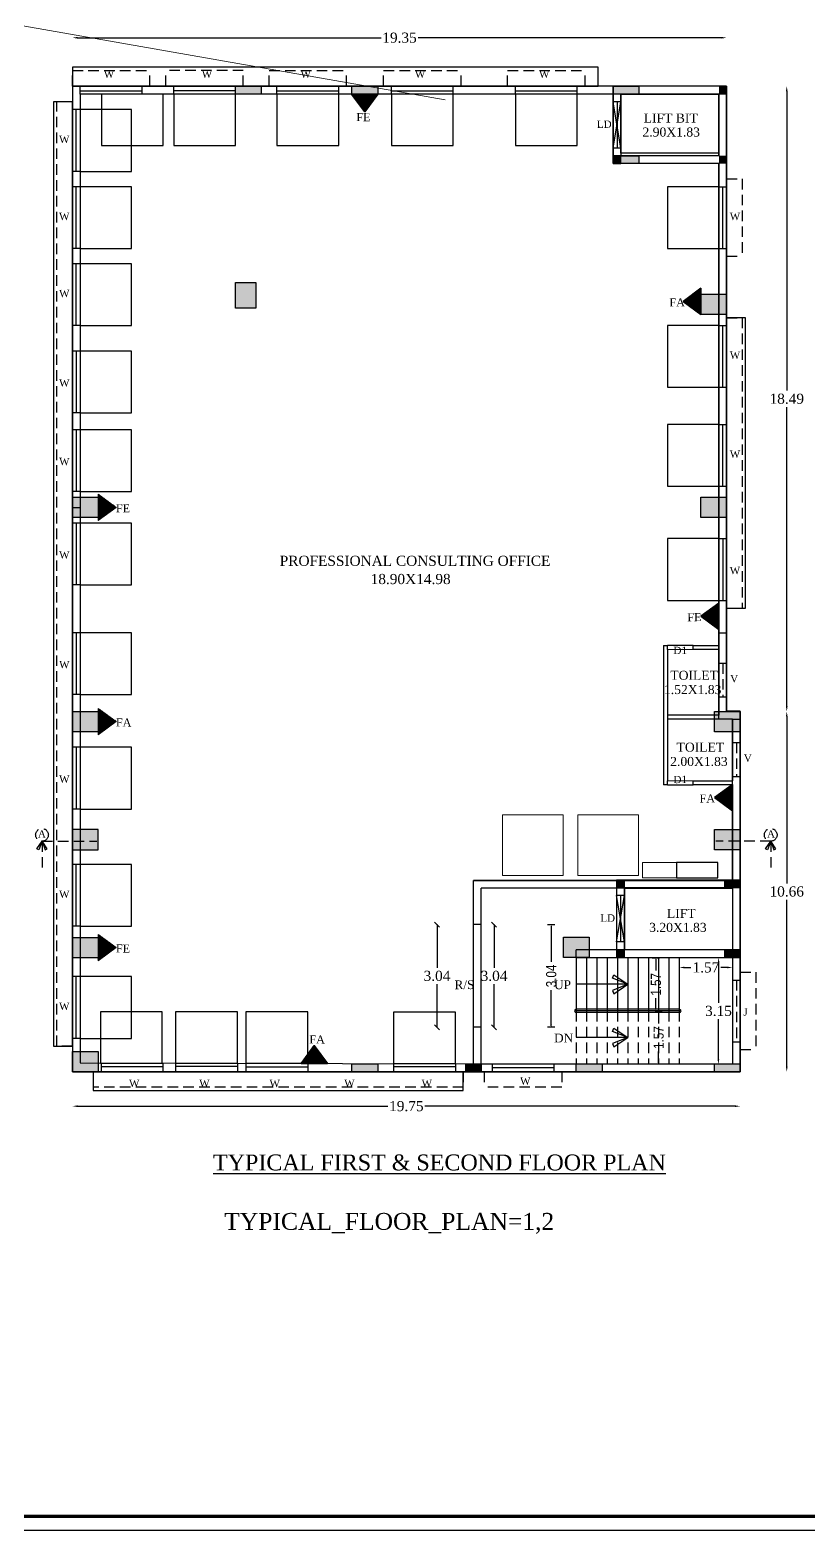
# Model space of a CAD drawing. Header units: metres. Extents: x 395 to 664, y 68 to 153.
# Drawn here: x 496.61 to 519.65, y 77.25 to 121.63 of the extents above; entities that cross this region are included whole.
import ezdxf

# ---------------------------------------------------------------- set-up
doc = ezdxf.new("R2010")
doc.units = ezdxf.units.M
doc.header["$LTSCALE"] = 25
doc.header["$MEASUREMENT"] = 0
doc.header["$PDMODE"] = 34
doc.linetypes.add('HIDDEN', pattern=[0.375, 0.25, -0.125])
doc.layers.get('Defpoints').update_dxf_attribs({"color": 222})
for name, color, linetype in [('BLK_1_BLDG_FOOT_PRINT 1', 1, 'Continuous'), ('BLK_1_COVERED_AREA', 140, 'Continuous'), ('BLK_1_FLR_1_ EXIT_WIDTH_ DOOR', 7, 'Continuous'), ('BLK_1_FLR_1_ EXIT_WIDTH_ STAIR', 173, 'Continuous'), ('BLK_1_FLR_1_BLT_UP_AREA', 1, 'Continuous'), ('BLK_1_FLR_1_CARPET_AREA', 10, 'Continuous'), ('BLK_1_FLR_1_CHAJJA', 6, 'Continuous'), ('BLK_1_FLR_1_EXIT_WIDTH_DOOR', 2, 'Continuous'), ('BLK_1_FLR_1_EXIT_WIDTH_STAIR', 1, 'Continuous'), ('BLK_1_FLR_1_LIFT_1', 30, 'Continuous'), ('BLK_1_FLR_1_LIFT_2', 30, 'Continuous'), ('BLK_1_FLR_1_REGULAR_ROOM_1', 2, 'Continuous'), ('BLK_1_FLR_1_URINAL', 235, 'Continuous')]:
    doc.layers.add(name, color=color, linetype=linetype)
for name, color, linetype, lineweight in [('BLK_1_FLR_1_ROOM_1_LIGHT_VENTILATION_3', 232, 'Continuous', 0), ('BLK_1_FLR_1_SP_WC', 233, 'Continuous', 5), ('BLK_1_FLR_1_WASH', 56, 'Continuous', 5), ('BLK_1_FLR_1_WATER_CLOSET', 213, 'Continuous', 5), ('NOTIFIED_ROAD', 183, 'Continuous', 13)]:
    doc.layers.add(name, color=color, linetype=linetype, lineweight=lineweight)
doc.styles.add('ROOM TEXT 10.5', font='swissc.ttf')
doc.styles.get("Standard").update_dxf_attribs({"font": 'times.ttf'})
doc.dimstyles.new('BUILDING OUTER', dxfattribs={"dimtxt": 0.3, "dimasz": 0.1, "dimexe": 0.18, "dimexo": 0.0625, "dimgap": 0.09, "dimtad": 0, "dimzin": 0, "dimdsep": 46, "dimtxsty": 'ROOM TEXT 10.5', "dimblk": 'A1', "dimcen": 0.09, "dimse1": 1, "dimse2": 1, "dimazin": 0, "dimtfac": 1, "dimtofl": 0, "dimtmove": 0, "dimatfit": 3, "dimfxl": 0, "dimtolj": 1, "dimtzin": 0, "dimarcsym": 0})
doc.dimstyles.get("Standard").update_dxf_attribs({"dimtxt": 0.3, "dimasz": 0.15, "dimexe": 0.18, "dimexo": 0.0625, "dimgap": 0.09, "dimtad": 0, "dimtih": 1, "dimtoh": 1, "dimzin": 0, "dimdsep": 46, "dimtxsty": 'Standard', "dimcen": 0.09, "dimse1": 1, "dimse2": 1, "dimadec": 0, "dimazin": 0, "dimtfac": 1, "dimtofl": 0, "dimtmove": 0, "dimatfit": 3, "dimfxl": 0, "dimtolj": 1, "dimtzin": 0, "dimarcsym": 0})

# ---------------------------------------------------------------- blocks, each defined once
blk = doc.blocks.new('A1')
at = {"color": 8, "lineweight": -2}
blk.add_line((0, 2.5), (0, -2.5), dxfattribs=at)
blk.add_solid([(-2.3, 0.4), (-2.3, -0.4), (0, 0)], dxfattribs=at)
blk = doc.blocks.new('*D17')
at = {"layer": 'BLK_1_FLR_1_ EXIT_WIDTH_ DOOR', "color": 0, "lineweight": -2, "ltscale": 25}
for p, q in [((515.122, 94.136), (515.122, 93.805)), ((515.122, 92.647), (515.122, 92.977))]:
    blk.add_line(p, q, dxfattribs=at)
at = {"layer": 'Defpoints', "color": 0, "linetype": 'ByBlock', "lineweight": -2, "ltscale": 25}
for p in [(515.122, 94.179), (515.202, 94.179), (515.202, 92.604)]:
    blk.add_point(p, dxfattribs=at)
at = {"layer": 'BLK_1_FLR_1_ EXIT_WIDTH_ DOOR', "color": 0, "linetype": 'ByBlock', "lineweight": -2, "ltscale": 25, "xscale": 0.043, "yscale": 0.043, "zscale": 0.043}
for p, rotation in [((515.122, 94.179), 90), ((515.122, 92.604), 270)]:
    blk.add_blockref('A1', p, dxfattribs=dict(at, rotation=rotation))
at = {"layer": 'BLK_1_FLR_1_ EXIT_WIDTH_ DOOR', "color": 0, "linetype": 'ByBlock', "lineweight": -2, "ltscale": 25, "insert": (515.122, 93.391), "char_height": 0.3, "attachment_point": 5, "rotation": 90, "style": 'ROOM TEXT 10.5'}
blk.add_mtext('\\A1;1.57', dxfattribs=at)
blk = doc.blocks.new('*D18')
at = {"layer": 'BLK_1_FLR_1_ EXIT_WIDTH_ STAIR', "color": 0, "lineweight": -2, "ltscale": 25}
for p, q in [((515.202, 92.561), (515.202, 92.231)), ((515.202, 91.072), (515.202, 91.403))]:
    blk.add_line(p, q, dxfattribs=at)
at = {"layer": 'Defpoints', "color": 0, "linetype": 'ByBlock', "lineweight": -2, "ltscale": 25}
for p in [(515.507, 92.604), (515.202, 91.029), (515.507, 91.029)]:
    blk.add_point(p, dxfattribs=at)
at = {"layer": 'BLK_1_FLR_1_ EXIT_WIDTH_ STAIR', "color": 0, "linetype": 'ByBlock', "lineweight": -2, "ltscale": 25, "xscale": 0.043, "yscale": 0.043, "zscale": 0.043}
for p, rotation in [((515.202, 92.604), 90), ((515.202, 91.029), 270)]:
    blk.add_blockref('A1', p, dxfattribs=dict(at, rotation=rotation))
at = {"layer": 'BLK_1_FLR_1_ EXIT_WIDTH_ STAIR', "color": 0, "linetype": 'ByBlock', "lineweight": -2, "ltscale": 25, "insert": (515.202, 91.817), "char_height": 0.3, "attachment_point": 5, "rotation": 90, "style": 'ROOM TEXT 10.5'}
blk.add_mtext('\\A1;1.57', dxfattribs=at)
blk = doc.blocks.new('*D19')
at = {"color": 0, "lineweight": -2, "ltscale": 0.5}
for p, q in [((515.962, 93.889), (516.157, 93.889)), ((517.237, 93.889), (517.041, 93.889))]:
    blk.add_line(p, q, dxfattribs=at)
at = {"color": 0, "ltscale": 0.5}
for points in [[(515.962, 93.914), (515.962, 93.864), (515.812, 93.889)], [(517.237, 93.914), (517.237, 93.864), (517.387, 93.889)]]:
    blk.add_solid(points, dxfattribs=at)
at = {"layer": 'Defpoints', "color": 0, "ltscale": 0.5}
for p in [(517.387, 93.889), (515.812, 93.391), (517.387, 93.391)]:
    blk.add_point(p, dxfattribs=at)
at = {"color": 0, "ltscale": 0.5, "insert": (516.599, 93.889), "char_height": 0.3, "attachment_point": 5}
blk.add_mtext('\\A1;1.57', dxfattribs=at)
blk = doc.blocks.new('*D20')
at = {"color": 0, "lineweight": -2, "ltscale": 0.5}
for p, q in [((516.975, 94.028), (516.973, 92.845)), ((516.969, 91.177), (516.972, 92.359))]:
    blk.add_line(p, q, dxfattribs=at)
at = {"color": 0, "ltscale": 0.5}
for points in [[(516.95, 94.028), (517, 94.028), (516.975, 94.178)], [(516.944, 91.177), (516.994, 91.177), (516.969, 91.027)]]:
    blk.add_solid(points, dxfattribs=at)
at = {"layer": 'Defpoints', "color": 0, "ltscale": 0.5}
for p in [(516.51, 94.179), (516.503, 91.028), (516.969, 91.027)]:
    blk.add_point(p, dxfattribs=at)
at = {"color": 0, "ltscale": 0.5, "insert": (516.972, 92.602), "char_height": 0.3, "attachment_point": 5}
blk.add_mtext('\\A1;3.15', dxfattribs=at)
blk = doc.blocks.new('*D21')
at = {"color": 0, "lineweight": -2, "ltscale": 0.5}
for p, q in [((498.011, 121.397), (506.989, 121.397)), ((517.062, 121.397), (508.084, 121.397))]:
    blk.add_line(p, q, dxfattribs=at)
at = {"color": 0, "ltscale": 0.5}
for points in [[(498.011, 121.422), (498.011, 121.372), (497.861, 121.397)], [(517.062, 121.422), (517.062, 121.372), (517.212, 121.397)]]:
    blk.add_solid(points, dxfattribs=at)
at = {"layer": 'Defpoints', "color": 0, "ltscale": 0.5}
for p in [(517.212, 121.397), (497.861, 120.501), (517.212, 120.501)]:
    blk.add_point(p, dxfattribs=at)
at = {"color": 0, "ltscale": 0.5, "insert": (507.536, 121.397), "char_height": 0.3, "attachment_point": 5}
blk.add_mtext('\\A1;19.35', dxfattribs=at)
blk = doc.blocks.new('*D22')
at = {"color": 0, "lineweight": -2, "ltscale": 0.5}
for p, q in [((518.991, 119.811), (518.991, 110.957)), ((518.991, 101.616), (518.991, 110.471))]:
    blk.add_line(p, q, dxfattribs=at)
at = {"color": 0, "ltscale": 0.5}
for points in [[(518.966, 119.811), (519.016, 119.811), (518.991, 119.961)], [(518.966, 101.616), (519.016, 101.616), (518.991, 101.466)]]:
    blk.add_solid(points, dxfattribs=at)
at = {"layer": 'Defpoints', "color": 0, "ltscale": 0.5}
for p in [(516.716, 119.961), (516.716, 101.466), (518.991, 101.466)]:
    blk.add_point(p, dxfattribs=at)
at = {"color": 0, "ltscale": 0.5, "insert": (518.991, 110.714), "char_height": 0.3, "attachment_point": 5}
blk.add_mtext('\\A1;18.49', dxfattribs=at)
blk = doc.blocks.new('*D23')
at = {"color": 0, "lineweight": -2, "ltscale": 0.5}
for p, q in [((518.991, 101.316), (518.991, 96.379)), ((518.991, 90.956), (518.991, 95.893))]:
    blk.add_line(p, q, dxfattribs=at)
at = {"color": 0, "ltscale": 0.5}
for points in [[(518.966, 101.316), (519.016, 101.316), (518.991, 101.466)], [(518.966, 90.956), (519.016, 90.956), (518.991, 90.806)]]:
    blk.add_solid(points, dxfattribs=at)
at = {"layer": 'Defpoints', "color": 0, "ltscale": 0.5}
for p in [(516.716, 101.466), (517.12, 90.806), (518.991, 90.806)]:
    blk.add_point(p, dxfattribs=at)
at = {"color": 0, "ltscale": 0.5, "insert": (518.991, 96.136), "char_height": 0.3, "attachment_point": 5}
blk.add_mtext('\\A1;10.66', dxfattribs=at)
blk = doc.blocks.new('*D24')
at = {"color": 0, "lineweight": -2, "ltscale": 0.5}
for p, q in [((498.011, 89.785), (507.19, 89.785)), ((517.465, 89.785), (508.286, 89.785))]:
    blk.add_line(p, q, dxfattribs=at)
at = {"color": 0, "ltscale": 0.5}
for points in [[(498.011, 89.81), (498.011, 89.76), (497.861, 89.785)], [(517.465, 89.81), (517.465, 89.76), (517.615, 89.785)]]:
    blk.add_solid(points, dxfattribs=at)
at = {"layer": 'Defpoints', "color": 0, "ltscale": 0.5}
for p in [(497.861, 90.806), (517.615, 90.806), (497.861, 89.785)]:
    blk.add_point(p, dxfattribs=at)
at = {"color": 0, "ltscale": 0.5, "insert": (507.738, 89.785), "char_height": 0.3, "attachment_point": 5}
blk.add_mtext('\\A1;19.75', dxfattribs=at)
blk = doc.blocks.new('A$C7B1C1511')
at = {"ltscale": 0.5}
h = blk.add_hatch(dxfattribs=at)
h.set_pattern_fill('ANSI31', color=8, scale=0.025)
h.set_pattern_definition([(45, (-470.282935, -102.674974), (-0.002209708691, 0.002209708691), [])])
h.paths.add_polyline_path([(0.778, 0), (0.389, 0.53), (0, 0)])
at = {"color": 0, "ltscale": 0.5}
for p, q in [((0, 0), (0.389, 0.53)), ((0.389, 0.53), (0.778, 0)), ((0, 0), (0.778, 0))]:
    blk.add_line(p, q, dxfattribs=at)
blk = doc.blocks.new('*D153')
at = {"layer": 'BLK_1_FLR_1_ EXIT_WIDTH_ STAIR', "color": 0, "lineweight": -2, "ltscale": 25}
for p, q in [((512.026, 95.116), (512.026, 94.06)), ((512.026, 92.162), (512.026, 93.218))]:
    blk.add_line(p, q, dxfattribs=at)
at = {"layer": 'Defpoints', "color": 0, "linetype": 'ByBlock', "lineweight": -2, "ltscale": 25}
for p in [(512.026, 95.159), (513.087, 95.159), (513.087, 92.119)]:
    blk.add_point(p, dxfattribs=at)
at = {"layer": 'BLK_1_FLR_1_ EXIT_WIDTH_ STAIR', "color": 0, "linetype": 'ByBlock', "lineweight": -2, "ltscale": 25, "xscale": 0.043, "yscale": 0.043, "zscale": 0.043}
for p, rotation in [((512.026, 95.159), 90), ((512.026, 92.119), 270)]:
    blk.add_blockref('A1', p, dxfattribs=dict(at, rotation=rotation))
at = {"layer": 'BLK_1_FLR_1_ EXIT_WIDTH_ STAIR', "color": 0, "linetype": 'ByBlock', "lineweight": -2, "ltscale": 25, "insert": (512.026, 93.639), "char_height": 0.3, "attachment_point": 5, "rotation": 90, "style": 'ROOM TEXT 10.5'}
blk.add_mtext('\\A1;3.04', dxfattribs=at)
blk = doc.blocks.new('_Oblique')
at = {"color": 0, "linetype": 'ByBlock', "lineweight": -2}
blk.add_line((-0.5, -0.5), (0.5, 0.5), dxfattribs=at)
blk = doc.blocks.new('*D159')
at = {"layer": 'BLK_1_FLR_1_EXIT_WIDTH_DOOR', "color": 0, "lineweight": -2}
for p, q in [((508.645, 95.159), (508.645, 93.882)), ((508.645, 92.119), (508.645, 93.396))]:
    blk.add_line(p, q, dxfattribs=at)
at = {"layer": 'Defpoints', "color": 0, "lineweight": -2}
for p in [(508.645, 95.159), (509.723, 95.159), (509.723, 92.119)]:
    blk.add_point(p, dxfattribs=at)
at = {"layer": 'BLK_1_FLR_1_EXIT_WIDTH_DOOR', "color": 0, "lineweight": -2, "xscale": 0.15, "yscale": 0.15, "zscale": 0.15}
for p, rotation in [((508.645, 95.159), 90), ((508.645, 92.119), 270)]:
    blk.add_blockref('_Oblique', p, dxfattribs=dict(at, rotation=rotation))
at = {"layer": 'BLK_1_FLR_1_EXIT_WIDTH_DOOR', "color": 0, "insert": (508.645, 93.639), "char_height": 0.3, "attachment_point": 5}
blk.add_mtext('\\A1;3.04', dxfattribs=at)
blk = doc.blocks.new('*D160')
at = {"layer": 'BLK_1_FLR_1_EXIT_WIDTH_STAIR', "color": 0, "lineweight": -2}
for p, q in [((510.333, 95.159), (510.333, 93.882)), ((510.333, 92.119), (510.333, 93.396))]:
    blk.add_line(p, q, dxfattribs=at)
at = {"layer": 'Defpoints', "color": 0, "lineweight": -2}
for p in [(509.723, 95.159), (510.333, 95.159), (509.723, 92.119)]:
    blk.add_point(p, dxfattribs=at)
at = {"layer": 'BLK_1_FLR_1_EXIT_WIDTH_STAIR', "color": 0, "lineweight": -2, "xscale": 0.15, "yscale": 0.15, "zscale": 0.15}
for p, rotation in [((510.333, 95.159), 90), ((510.333, 92.119), 270)]:
    blk.add_blockref('_Oblique', p, dxfattribs=dict(at, rotation=rotation))
at = {"layer": 'BLK_1_FLR_1_EXIT_WIDTH_STAIR', "color": 0, "insert": (510.333, 93.639), "char_height": 0.3, "attachment_point": 5}
blk.add_mtext('\\A1;3.04', dxfattribs=at)

msp = doc.modelspace()

# ---------------------------------------------------------------- hatches: boundary and pattern name
at = {"ltscale": 4}
h = msp.add_hatch(color=0, dxfattribs=at)
h.dxf.hatch_style = 1
h.paths.add_polyline_path([(502.685, 119.732), (503.447, 119.732), (503.447, 119.961), (502.685, 119.961)])
h = msp.add_hatch(color=0, dxfattribs=at)
h.dxf.hatch_style = 1
h.paths.add_polyline_path([(506.128, 119.732), (506.89, 119.732), (506.89, 119.961), (506.128, 119.961)])
h = msp.add_hatch(color=0, dxfattribs=at)
h.dxf.hatch_style = 1
h.paths.add_polyline_path([(513.855, 119.732), (514.617, 119.732), (514.617, 119.961), (513.855, 119.961)])
h = msp.add_hatch(color=0, dxfattribs=at)
h.dxf.hatch_style = 1
h.paths.add_polyline_path([(513.855, 117.675), (514.617, 117.675), (514.617, 117.904), (513.855, 117.904)])
at = {"ltscale": 0.5}
h = msp.add_hatch(color=0, dxfattribs=at)
h.dxf.hatch_style = 1
h.paths.add_polyline_path([(502.685, 114.154), (502.685, 113.394), (503.285, 113.394), (503.285, 114.154)])
h = msp.add_hatch(color=0, dxfattribs=at)
h.dxf.hatch_style = 1
h.paths.add_polyline_path([(517.212, 113.807), (516.452, 113.807), (516.452, 113.207), (517.212, 113.207)])
h = msp.add_hatch(color=0, dxfattribs=at)
h.dxf.hatch_style = 1
h.paths.add_polyline_path([(497.861, 107.203), (498.621, 107.203), (498.621, 107.803), (497.861, 107.803)])
h = msp.add_hatch(color=0, dxfattribs=at)
h.dxf.hatch_style = 1
h.paths.add_polyline_path([(516.452, 107.203), (517.212, 107.203), (517.212, 107.803), (516.452, 107.803)])
h = msp.add_hatch(color=0, dxfattribs=at)
h.dxf.hatch_style = 1
h.paths.add_polyline_path([(497.861, 100.866), (498.621, 100.866), (498.621, 101.466), (497.861, 101.466)])
h = msp.add_hatch(color=0, dxfattribs=at)
h.dxf.hatch_style = 1
h.paths.add_polyline_path([(516.855, 100.866), (517.615, 100.866), (517.615, 101.466), (516.855, 101.466)])
h = msp.add_hatch(color=0, dxfattribs=at)
h.dxf.hatch_style = 1
h.paths.add_polyline_path([(498.621, 97.975), (497.861, 97.975), (497.861, 97.375), (498.621, 97.375)])
h = msp.add_hatch(color=0, dxfattribs=at)
h.dxf.hatch_style = 1
h.paths.add_polyline_path([(516.855, 97.375), (517.615, 97.375), (517.615, 97.975), (516.855, 97.975)])
h = msp.add_hatch(color=0, dxfattribs=at)
h.dxf.hatch_style = 1
h.paths.add_polyline_path([(497.861, 94.179), (498.621, 94.179), (498.621, 94.779), (497.861, 94.779)])
h = msp.add_hatch(color=0, dxfattribs=at)
h.dxf.hatch_style = 1
h.paths.add_polyline_path([(512.384, 94.188), (513.144, 94.188), (513.144, 94.788), (512.384, 94.788)])
h = msp.add_hatch(color=0, dxfattribs=at)
h.dxf.hatch_style = 1
h.paths.add_polyline_path([(497.861, 90.806), (498.621, 90.806), (498.621, 91.406), (497.861, 91.406)])
at = {"ltscale": 4}
h = msp.add_hatch(color=0, dxfattribs=at)
h.dxf.hatch_style = 1
h.paths.add_polyline_path([(506.128, 90.806), (506.89, 90.806), (506.89, 91.035), (506.128, 91.035)])
h = msp.add_hatch(color=0, dxfattribs=at)
h.dxf.hatch_style = 1
h.paths.add_polyline_path([(512.764, 90.806), (513.526, 90.806), (513.526, 91.035), (512.764, 91.035)])
h = msp.add_hatch(color=0, dxfattribs=at)
h.dxf.hatch_style = 1
h.paths.add_polyline_path([(516.853, 90.806), (517.615, 90.806), (517.615, 91.035), (516.853, 91.035)])

# ---------------------------------------------------------------- linework, layer by layer
at = {"color": 0, "linetype": 'HIDDEN', "ltscale": 0.05}
for p, q in [((497.861, 119.969), (497.861, 120.429)), ((497.861, 120.429), (500.151, 120.429)), ((500.151, 119.969), (500.151, 120.429)), ((502.915, 120.429), (500.625, 120.429)), ((500.625, 119.969), (500.625, 120.429)), ((502.915, 119.969), (502.915, 120.429)), ((503.681, 119.969), (503.681, 120.429)), ((503.681, 120.429), (505.971, 120.429)), ((505.971, 119.969), (505.971, 120.429)), ((507.065, 119.969), (507.065, 120.429)), ((507.065, 120.429), (509.355, 120.429)), ((509.355, 119.969), (509.355, 120.429)), ((510.735, 119.969), (510.735, 120.429)), ((510.735, 120.429), (513.025, 120.429)), ((513.025, 119.969), (513.025, 120.429)), ((497.401, 91.56), (497.401, 119.501)), ((497.861, 119.501), (497.401, 119.501)), ((517.212, 117.221), (517.672, 117.221)), ((517.672, 117.221), (517.672, 114.931)), ((517.212, 114.931), (517.672, 114.931)), ((517.212, 113.115), (517.672, 113.115)), ((517.672, 113.115), (517.672, 104.517)), ((517.212, 104.517), (517.672, 104.517)), ((517.098, 102.893), (517.098, 101.893)), ((517.501, 100.544), (517.501, 99.544)), ((496.807, 97.396), (496.96, 97.624)), ((496.865, 97.373), (496.807, 97.396)), ((496.96, 97.624), (496.865, 97.373)), ((496.96, 97.624), (496.96, 96.844)), ((496.96, 97.624), (497.055, 97.373)), ((497.113, 97.396), (496.96, 97.624)), ((496.96, 97.624), (498.583, 97.624)), ((497.055, 97.373), (497.113, 97.396)), ((518.516, 97.624), (516.894, 97.624)), ((518.516, 97.624), (516.894, 97.624)), ((518.363, 97.396), (518.516, 97.624)), ((518.421, 97.373), (518.363, 97.396)), ((518.516, 97.624), (518.421, 97.373)), ((518.516, 97.624), (518.516, 96.844)), ((518.516, 97.624), (518.611, 97.373)), ((518.67, 97.396), (518.516, 97.624)), ((518.611, 97.373), (518.67, 97.396)), ((517.615, 93.748), (518.075, 93.748)), ((518.075, 93.748), (518.075, 91.46)), ((517.501, 93.519), (517.501, 91.689)), ((512.764, 92.604), (512.764, 91.035)), ((513.069, 92.604), (513.069, 91.029)), ((513.373, 92.604), (513.373, 91.029)), ((513.678, 92.604), (513.678, 91.029)), ((513.983, 92.604), (513.983, 91.029)), ((514.288, 92.604), (514.288, 91.029)), ((514.593, 92.604), (514.593, 91.029)), ((514.897, 92.604), (514.897, 91.029)), ((515.202, 92.604), (515.202, 91.029)), ((515.507, 92.604), (515.507, 91.029)), ((515.812, 92.604), (515.812, 91.029)), ((497.861, 91.56), (497.401, 91.56)), ((517.615, 91.46), (518.075, 91.46)), ((498.477, 90.806), (498.477, 90.346)), ((509.421, 90.806), (509.421, 90.346)), ((510.043, 90.806), (510.043, 90.346)), ((512.333, 90.806), (512.333, 90.346)), ((509.421, 90.346), (498.477, 90.346)), ((512.333, 90.346), (510.043, 90.346))]:
    msp.add_line(p, q, dxfattribs=at)
at = {"color": 0, "ltscale": 0.5}
for p, q in [((498.091, 119.732), (498.091, 119.961)), ((499.921, 119.729), (499.921, 119.961)), ((500.855, 119.729), (500.855, 119.961)), ((502.685, 119.732), (502.685, 119.961)), ((503.911, 119.732), (503.911, 119.961)), ((505.741, 119.729), (505.741, 119.961)), ((507.295, 119.732), (507.295, 119.961)), ((509.125, 119.729), (509.125, 119.961)), ((510.965, 119.732), (510.965, 119.961)), ((512.795, 119.729), (512.795, 119.961)), ((498.091, 119.824), (499.921, 119.824)), ((502.685, 119.824), (500.855, 119.824)), ((503.911, 119.824), (505.741, 119.824)), ((507.295, 119.824), (509.125, 119.824)), ((510.965, 119.824), (512.795, 119.824)), ((514.083, 119.504), (513.855, 119.504)), ((498.09, 119.271), (497.861, 119.271)), ((497.975, 117.441), (497.975, 119.271)), ((514.083, 118.132), (513.855, 118.132)), ((498.09, 117.441), (497.861, 117.441)), ((498.09, 116.991), (497.861, 116.991)), ((497.975, 115.161), (497.975, 116.991)), ((516.983, 116.991), (517.212, 116.991)), ((517.098, 115.161), (517.098, 116.991)), ((498.09, 115.161), (497.861, 115.161)), ((516.983, 115.161), (517.212, 115.161)), ((498.09, 114.711), (497.861, 114.711)), ((497.975, 112.881), (497.975, 114.711)), ((498.09, 112.881), (497.861, 112.881)), ((516.983, 112.885), (517.212, 112.885)), ((517.098, 111.055), (517.098, 112.885)), ((498.09, 112.126), (497.861, 112.126)), ((497.975, 112.126), (497.975, 110.296)), ((516.983, 111.055), (517.212, 111.055)), ((498.09, 110.296), (497.861, 110.296)), ((498.09, 109.801), (497.861, 109.801)), ((497.975, 109.801), (497.975, 107.971)), ((516.983, 109.958), (517.212, 109.958)), ((517.098, 108.128), (517.098, 109.958)), ((498.09, 107.971), (497.861, 107.971)), ((516.983, 108.128), (517.212, 108.128)), ((498.09, 107.489), (497.861, 107.489)), ((498.09, 107.039), (497.861, 107.039)), ((497.975, 107.039), (497.975, 105.209)), ((516.983, 106.577), (517.212, 106.577)), ((517.098, 106.577), (517.098, 104.747)), ((498.09, 105.209), (497.861, 105.209)), ((516.983, 104.747), (517.212, 104.747)), ((498.09, 103.793), (497.861, 103.793)), ((497.975, 103.793), (497.975, 101.963)), ((515.348, 103.416), (515.348, 99.293)), ((515.348, 103.416), (515.463, 103.416)), ((515.463, 103.301), (515.463, 103.416)), ((516.223, 103.416), (515.463, 103.416)), ((516.223, 103.416), (516.983, 103.416)), ((516.223, 103.301), (516.223, 103.416)), ((516.983, 103.793), (517.212, 103.793)), ((515.463, 103.301), (515.463, 99.408)), ((516.983, 102.893), (517.212, 102.893)), ((498.09, 101.963), (497.861, 101.963)), ((516.983, 101.893), (517.212, 101.893)), ((517.387, 101.238), (517.387, 99.408)), ((517.387, 101.238), (517.615, 101.238)), ((498.09, 100.406), (497.861, 100.406)), ((497.975, 100.406), (497.975, 98.576)), ((517.387, 100.544), (517.615, 100.544)), ((517.387, 99.544), (517.615, 99.544)), ((515.463, 99.293), (515.463, 99.408)), ((515.463, 99.293), (516.223, 99.293)), ((516.223, 99.293), (516.223, 99.408)), ((516.223, 99.408), (517.387, 99.408)), ((517.387, 99.293), (517.387, 96.465)), ((498.09, 98.576), (497.861, 98.576)), ((498.09, 96.937), (497.861, 96.937)), ((497.975, 95.107), (497.975, 96.937)), ((509.723, 95.159), (509.723, 96.465)), ((509.953, 95.159), (509.953, 96.236)), ((498.09, 95.107), (497.861, 95.107)), ((509.953, 95.159), (509.723, 95.159)), ((509.953, 92.119), (509.953, 95.159)), ((512.764, 94.179), (512.764, 94.407)), ((513.836, 93.57), (513.879, 93.67)), ((513.879, 93.67), (514.288, 93.391)), ((498.09, 93.62), (497.861, 93.62)), ((497.975, 91.79), (497.975, 93.62)), ((514.288, 93.391), (512.764, 93.391)), ((514.288, 93.391), (513.836, 93.57)), ((514.288, 93.391), (513.836, 93.213)), ((513.836, 93.213), (513.879, 93.112)), ((513.879, 93.112), (514.288, 93.391)), ((517.387, 93.519), (517.615, 93.519)), ((509.723, 91.042), (509.723, 92.119)), ((509.953, 92.119), (509.723, 92.119)), ((509.953, 91.026), (509.953, 92.119)), ((513.836, 91.995), (513.879, 92.096)), ((514.288, 91.817), (513.836, 91.995)), ((513.879, 92.096), (514.288, 91.817)), ((498.09, 91.79), (497.861, 91.79)), ((514.288, 91.817), (512.764, 91.817)), ((514.288, 91.817), (513.836, 91.638)), ((513.836, 91.638), (513.879, 91.538)), ((513.879, 91.538), (514.288, 91.817)), ((517.387, 91.689), (517.615, 91.689)), ((498.091, 91.065), (509.723, 91.042)), ((498.707, 91.064), (498.707, 90.806)), ((500.537, 91.06), (500.537, 90.806)), ((500.913, 91.06), (500.913, 90.807)), ((502.743, 91.063), (502.743, 90.807)), ((502.992, 91.038), (502.992, 90.802)), ((504.822, 91.042), (504.822, 90.802)), ((507.361, 91.046), (507.361, 90.806)), ((509.191, 91.043), (509.191, 90.806)), ((517.387, 91.026), (509.953, 91.026)), ((510.273, 91.026), (510.273, 90.806)), ((512.103, 91.026), (512.103, 90.806)), ((500.537, 90.951), (498.707, 90.951)), ((500.913, 90.968), (502.743, 90.968)), ((502.992, 90.947), (504.822, 90.947)), ((509.191, 90.951), (507.361, 90.951)), ((512.103, 90.916), (510.273, 90.916))]:
    msp.add_line(p, q, dxfattribs=at)
at = {"color": 0, "ltscale": 4}
for p, q in [((517.212, 119.961), (513.855, 119.961)), ((517.212, 119.961), (513.855, 119.961)), ((513.855, 119.961), (513.855, 118.132)), ((517.212, 119.961), (517.212, 109.08)), ((517.212, 119.732), (517.212, 119.961)), ((515.576, 119.732), (498.091, 119.732)), ((498.091, 119.732), (498.091, 91.065)), ((514.083, 118.132), (513.855, 119.504)), ((513.855, 118.132), (514.083, 119.504)), ((514.083, 119.732), (514.083, 117.904)), ((517.212, 119.732), (514.083, 119.732)), ((516.983, 117.904), (516.983, 119.732)), ((516.983, 119.732), (516.983, 117.904)), ((513.855, 118.132), (513.855, 117.904)), ((516.983, 117.904), (514.083, 117.904)), ((516.983, 117.674), (514.083, 117.674)), ((516.983, 117.674), (516.983, 101.353)), ((517.212, 117.675), (517.212, 117.904)), ((517.212, 117.904), (517.212, 117.675)), ((517.212, 109.08), (517.212, 101.466)), ((516.983, 103.301), (516.223, 103.301)), ((516.983, 101.353), (515.463, 101.353)), ((517.387, 101.238), (515.463, 101.238)), ((517.615, 101.466), (517.212, 101.466)), ((517.615, 101.466), (517.615, 90.806)), ((515.463, 99.293), (515.348, 99.293)), ((517.387, 99.293), (516.223, 99.293)), ((517.387, 96.465), (509.723, 96.465)), ((517.615, 96.474), (513.958, 96.474)), ((513.958, 96.474), (513.958, 94.645)), ((517.615, 96.245), (517.615, 96.474)), ((517.387, 96.236), (509.953, 96.236)), ((514.187, 96.017), (513.958, 96.017)), ((514.187, 94.645), (513.958, 96.017)), ((513.958, 94.645), (514.187, 96.017)), ((517.615, 96.245), (514.187, 96.245)), ((514.187, 96.245), (514.187, 96.017)), ((514.187, 96.017), (514.187, 94.645)), ((517.387, 96.236), (517.387, 91.035)), ((517.387, 96.236), (517.387, 94.407)), ((514.187, 94.645), (513.958, 94.645)), ((513.958, 94.645), (513.958, 94.416)), ((514.187, 94.645), (514.187, 94.416)), ((517.387, 94.407), (512.764, 94.407)), ((517.615, 94.179), (512.764, 94.179)), ((512.764, 94.179), (512.764, 92.61)), ((513.069, 94.179), (513.069, 92.604)), ((513.373, 94.179), (513.373, 92.604)), ((513.678, 94.179), (513.678, 92.604)), ((513.983, 94.179), (513.983, 92.604)), ((517.615, 94.416), (514.187, 94.416)), ((514.288, 94.179), (514.288, 92.604)), ((514.593, 94.179), (514.593, 92.604)), ((514.897, 94.179), (514.897, 92.604)), ((515.202, 94.179), (515.202, 92.604)), ((515.507, 94.179), (515.507, 92.604)), ((515.812, 94.179), (515.812, 92.604)), ((517.615, 94.188), (517.615, 94.416)), ((515.812, 92.655), (512.764, 92.655)), ((515.812, 92.604), (512.764, 92.604)), ((515.812, 92.553), (512.764, 92.553)), ((509.953, 90.806), (509.953, 91.041)), ((517.387, 91.405), (517.387, 91.026)), ((497.861, 90.806), (517.615, 90.806))]:
    msp.add_line(p, q, dxfattribs=at)
at = {"color": 0}
for p, q in [((513.973, 119.504), (513.973, 118.132)), ((514.077, 96.017), (514.077, 94.645))]:
    msp.add_line(p, q, dxfattribs=at)
at = {"color": 0, "linetype": 'ByBlock', "lineweight": -2}
for points in [[(436.797, 77.246), (589.569, 77.246), (589.569, 152.613), (436.797, 152.613)], [(437.179, 77.628), (589.187, 77.628), (589.187, 152.231), (437.179, 152.231)], [(437.197, 77.646), (589.169, 77.646), (589.169, 152.213), (437.197, 152.213)], [(437.216, 77.665), (589.15, 77.665), (589.15, 152.194), (437.216, 152.194)], [(437.234, 77.683), (589.132, 77.683), (589.132, 152.176), (437.234, 152.176)]]:
    msp.add_lwpolyline(points, close=True, dxfattribs=at)
at = {"color": 0, "ltscale": 4}
for points in [[(517.212, 119.961), (497.861, 119.961), (497.861, 90.806)], [(513.855, 117.675), (514.083, 117.675), (514.083, 117.904), (513.855, 117.904), (513.855, 117.675)], [(513.958, 96.245), (514.187, 96.245), (514.187, 96.474), (513.958, 96.474), (513.958, 96.245)], [(513.958, 94.188), (514.187, 94.188), (514.187, 94.416), (513.958, 94.416), (513.958, 94.188)]]:
    msp.add_lwpolyline(points, dxfattribs=at)
at = {"color": 0, "ltscale": 0.5}
for points in [[(502.685, 119.961), (503.447, 119.961), (503.447, 119.732), (502.685, 119.732)], [(506.128, 119.961), (506.89, 119.961), (506.89, 119.732), (506.128, 119.732)], [(513.855, 119.961), (514.617, 119.961), (514.617, 119.732), (513.855, 119.732)], [(513.855, 117.904), (514.617, 117.904), (514.617, 117.675), (513.855, 117.675)], [(503.285, 114.154), (503.285, 113.394), (502.685, 113.394), (502.685, 114.154)], [(517.212, 113.207), (516.452, 113.207), (516.452, 113.807), (517.212, 113.807)], [(497.861, 107.803), (498.621, 107.803), (498.621, 107.203), (497.861, 107.203)], [(516.452, 107.803), (517.212, 107.803), (517.212, 107.203), (516.452, 107.203)], [(497.861, 101.466), (498.621, 101.466), (498.621, 100.866), (497.861, 100.866)], [(516.855, 101.466), (517.615, 101.466), (517.615, 100.866), (516.855, 100.866)], [(498.621, 97.975), (497.861, 97.975), (497.861, 97.375), (498.621, 97.375)], [(516.855, 97.975), (517.615, 97.975), (517.615, 97.375), (516.855, 97.375)], [(497.861, 94.779), (498.621, 94.779), (498.621, 94.179), (497.861, 94.179)], [(512.384, 94.788), (513.144, 94.788), (513.144, 94.188), (512.384, 94.188)], [(497.861, 91.406), (498.621, 91.406), (498.621, 90.806), (497.861, 90.806)], [(506.128, 91.035), (506.89, 91.035), (506.89, 90.806), (506.128, 90.806)], [(512.764, 91.035), (513.526, 91.035), (513.526, 90.806), (512.764, 90.806)], [(516.853, 91.035), (517.615, 91.035), (517.615, 90.806), (516.853, 90.806)]]:
    msp.add_lwpolyline(points, close=True, dxfattribs=at)
at = {"color": 0, "ltscale": 4}
for points in [[(517.158, 96.245), (517.158, 96.474), (517.615, 96.474), (517.615, 96.245)], [(517.158, 94.188), (517.158, 94.416), (517.615, 94.416), (517.615, 94.188)], [(509.496, 90.806), (509.496, 91.041), (509.953, 91.041), (509.953, 90.806)]]:
    msp.add_lwpolyline(points, close=True, dxfattribs=at)
at = {"color": 0, "linetype": 'HIDDEN', "ltscale": 0.05}
for centre in [(496.96, 97.812), (518.516, 97.812)]:
    msp.add_circle(centre, 0.188, dxfattribs=at)
at = {"color": 0, "ltscale": 4}
for centre, start, end in [((512.764, 92.604), 90, 270), ((515.812, 92.604), 270, 90)]:
    msp.add_arc(centre, 0.0508, start, end, dxfattribs=at)
at = {"color": 0, "ltscale": 2}
for points in [[(516.983, 119.961), (517.212, 119.961), (516.983, 119.732), (517.212, 119.732)], [(516.983, 117.904), (517.212, 117.904), (516.983, 117.675), (517.212, 117.675)], [(516.983, 117.675), (517.212, 117.675), (516.983, 117.904), (517.212, 117.904)]]:
    msp.add_solid(points, dxfattribs=at)
at = {"color": 0, "ltscale": 4}
for points in [[(513.855, 117.675), (513.855, 117.904), (514.083, 117.675), (514.083, 117.904)], [(513.958, 96.245), (513.958, 96.474), (514.187, 96.245), (514.187, 96.474)], [(517.158, 96.474), (517.615, 96.474), (517.158, 96.24), (517.615, 96.245)], [(513.958, 94.188), (513.958, 94.416), (514.187, 94.188), (514.187, 94.416)], [(517.158, 94.416), (517.615, 94.416), (517.158, 94.182), (517.615, 94.188)], [(509.496, 91.041), (509.953, 91.041), (509.496, 90.806), (509.953, 90.806)]]:
    msp.add_solid(points, dxfattribs=at)
at = {"layer": 'BLK_1_BLDG_FOOT_PRINT 1'}
msp.add_lwpolyline([(517.615, 101.474), (517.212, 101.474), (517.212, 119.961), (497.861, 119.961), (497.861, 90.806), (517.615, 90.806)], close=True, dxfattribs=at)
at = {"layer": 'BLK_1_COVERED_AREA', "color": 140}
msp.add_lwpolyline([(517.616, 101.475), (517.213, 101.475), (517.213, 119.961), (497.862, 119.961), (497.861, 90.807), (517.615, 90.807)], close=True, dxfattribs=at)
at = {"layer": 'BLK_1_FLR_1_BLT_UP_AREA', "color": 18}
msp.add_lwpolyline([(517.615, 101.474), (517.212, 101.474), (517.212, 119.961), (497.861, 119.961), (497.86, 90.806), (517.614, 90.806)], close=True, dxfattribs=at)
at = {"layer": 'BLK_1_FLR_1_CARPET_AREA', "color": 18}
msp.add_lwpolyline([(517.615, 101.474), (517.212, 101.474), (517.212, 119.961), (497.861, 119.961), (497.861, 90.806), (517.615, 90.806)], close=True, dxfattribs=at)
at = {"layer": 'BLK_1_FLR_1_CHAJJA'}
for points in [[(513.416, 120.529), (497.861, 120.529), (497.861, 119.969), (497.861, 119.961), (513.416, 119.961)], [(497.861, 119.501), (497.301, 119.501), (497.301, 91.56), (497.861, 91.56)], [(517.772, 113.115), (517.212, 113.115), (517.212, 104.517), (517.772, 104.517)], [(509.421, 90.806), (498.477, 90.806), (498.477, 90.246), (509.421, 90.246)]]:
    msp.add_lwpolyline(points, close=True, dxfattribs=at)
at = {"layer": 'BLK_1_FLR_1_LIFT_1'}
msp.add_lwpolyline([(514.083, 119.732), (516.983, 119.732), (516.983, 117.987), (514.083, 117.987)], close=True, dxfattribs=at)
at = {"layer": 'BLK_1_FLR_1_LIFT_2'}
msp.add_lwpolyline([(514.187, 96.236), (517.387, 96.236), (517.387, 94.407), (514.187, 94.407)], close=True, dxfattribs=at)
at = {"layer": 'BLK_1_FLR_1_REGULAR_ROOM_1', "color": 2}
msp.add_lwpolyline([(517.387, 101.238), (516.983, 101.238), (516.983, 117.674), (513.855, 117.674), (513.855, 119.732), (498.091, 119.732), (498.091, 91.065), (509.723, 91.042), (509.723, 96.465), (517.387, 96.465)], close=True, dxfattribs=at)
at = {"layer": 'BLK_1_FLR_1_ROOM_1_LIGHT_VENTILATION_3', "lineweight": -2}
for points in [[(500.548, 119.729), (498.718, 119.729), (498.718, 118.209), (500.548, 118.209)], [(502.685, 119.729), (500.855, 119.729), (500.855, 118.209), (502.685, 118.209)], [(505.741, 119.732), (503.911, 119.732), (503.911, 118.212), (505.741, 118.212)], [(509.125, 119.732), (507.295, 119.732), (507.295, 118.212), (509.125, 118.212)], [(512.795, 119.732), (510.965, 119.732), (510.965, 118.212), (512.795, 118.212)], [(498.09, 119.271), (498.09, 117.441), (499.61, 117.441), (499.61, 119.271)], [(498.09, 116.991), (498.09, 115.161), (499.61, 115.161), (499.61, 116.991)], [(515.463, 116.991), (515.463, 115.161), (516.983, 115.161), (516.983, 116.991)], [(498.09, 114.711), (498.09, 112.881), (499.61, 112.881), (499.61, 114.711)], [(515.463, 112.885), (515.463, 111.055), (516.983, 111.055), (516.983, 112.885)], [(498.089, 112.126), (498.089, 110.296), (499.609, 110.296), (499.609, 112.126)], [(498.089, 109.801), (498.089, 107.971), (499.609, 107.971), (499.609, 109.801)], [(515.463, 109.958), (515.463, 108.128), (516.983, 108.128), (516.983, 109.958)], [(498.09, 107.039), (498.09, 105.209), (499.61, 105.209), (499.61, 107.039)], [(515.463, 106.577), (515.463, 104.747), (516.983, 104.747), (516.983, 106.577)], [(498.09, 103.793), (498.09, 101.963), (499.61, 101.963), (499.61, 103.793)], [(498.09, 100.406), (498.09, 98.576), (499.61, 98.576), (499.61, 100.406)], [(498.09, 96.937), (498.09, 95.107), (499.61, 95.107), (499.61, 96.937)], [(498.09, 93.62), (498.09, 91.79), (499.61, 91.79), (499.61, 93.62)], [(500.518, 92.58), (498.688, 92.58), (498.688, 91.06), (500.518, 91.06)], [(502.743, 92.58), (500.913, 92.58), (500.913, 91.06), (502.743, 91.06)], [(504.822, 92.58), (502.992, 92.58), (502.992, 91.06), (504.822, 91.06)], [(509.191, 92.566), (507.361, 92.566), (507.361, 91.046), (509.191, 91.046)]]:
    msp.add_lwpolyline(points, close=True, dxfattribs=at)
at = {"layer": 'BLK_1_FLR_1_SP_WC'}
for points in [[(510.579, 98.407), (512.379, 98.407), (512.379, 96.607), (510.579, 96.607)], [(512.808, 98.407), (514.608, 98.407), (514.608, 96.607), (512.808, 96.607)]]:
    msp.add_lwpolyline(points, close=True, dxfattribs=at)
at = {"layer": 'BLK_1_FLR_1_URINAL'}
msp.add_lwpolyline([(515.731, 96.999), (515.727, 96.539), (516.95, 96.539), (516.948, 96.999)], close=True, dxfattribs=at)
at = {"layer": 'BLK_1_FLR_1_WASH'}
msp.add_lwpolyline([(514.727, 96.539), (515.727, 96.539), (515.727, 96.999), (514.727, 96.999)], close=True, dxfattribs=at)
at = {"layer": 'BLK_1_FLR_1_WATER_CLOSET', "color": 1}
msp.add_lwpolyline([(515.463, 101.353), (516.983, 101.353), (516.983, 103.301), (515.463, 103.301)], close=True, dxfattribs=at)
at = {"layer": 'BLK_1_FLR_1_WATER_CLOSET', "color": 2}
msp.add_lwpolyline([(515.463, 101.238), (517.387, 101.238), (517.387, 99.408), (515.463, 99.408)], close=True, dxfattribs=at)
at = {"layer": 'NOTIFIED_ROAD', "color": 1}
msp.add_line((394.75, 139.561), (508.888, 119.558), dxfattribs=at)

# ---------------------------------------------------------------- block references
at = {"color": 0, "ltscale": 0.5}
for p, rotation in [((506.898, 119.732), 180), ((498.621, 107.892), 270), ((498.621, 101.555), 270), ((498.621, 94.868), 270)]:
    msp.add_blockref('A$C7B1C1511', p, dxfattribs=dict(at, rotation=rotation))
at = {"color": 0, "ltscale": 0.5, "xscale": -1, "rotation": 90}
for p in [(516.452, 113.985), (516.983, 104.67), (517.387, 99.306)]:
    msp.add_blockref('A$C7B1C1511', p, dxfattribs=at)
at = {"color": 0, "ltscale": 0.5}
msp.add_blockref('A$C7B1C1511', (504.627, 91.051), dxfattribs=at)

# ---------------------------------------------------------------- texts
at = {"color": 0}
for s, height, rotation, p in [('W', 0.216, 0.5637, (498.789, 120.212)), ('W', 0.216, 359.4363, (501.684, 120.215)), ('W', 0.216, 0.5637, (504.61, 120.212)), ('W', 0.216, 0.5637, (507.993, 120.212)), ('W', 0.216, 0.5637, (511.664, 120.212)), ('FE', 0.2376, 359.4363, (506.258, 118.931)), ('LD', 0.216, 0.5637, (513.375, 118.728)), ('W', 0.216, 0.5637, (497.467, 118.282)), ('W', 0.216, 0.5637, (497.467, 116.002)), ('W', 0.216, 359.4363, (517.304, 116.005)), ('W', 0.216, 0.5637, (497.467, 113.722)), ('FA', 0.2376, 0.5637, (515.52, 113.448)), ('W', 0.216, 359.4363, (517.304, 111.9)), ('W', 0.216, 359.4363, (497.465, 111.077)), ('W', 0.216, 359.4363, (517.304, 108.973)), ('W', 0.216, 359.4363, (497.465, 108.753)), ('FE', 0.2376, 359.4363, (499.146, 107.359)), ('W', 0.216, 359.4363, (497.465, 105.991)), ('W', 0.216, 0.5637, (517.306, 105.526)), ('FE', 0.2376, 0.5637, (516.051, 104.133)), ('W', 0.216, 359.4363, (497.465, 102.745)), ('V', 0.216, 0.5637, (517.319, 102.325)), ('FA', 0.2376, 359.4363, (499.146, 101.022)), ('V', 0.216, 0.5637, (517.723, 99.976)), ('W', 0.216, 359.4363, (497.465, 99.358)), ('FA', 0.2376, 0.5637, (516.412, 98.768)), ('A', 0.216, 359.4363, (496.839, 97.734)), ('A', 0.216, 0.5637, (518.408, 97.732)), ('W', 0.216, 0.5637, (497.467, 95.948)), ('LD', 0.216, 0.5637, (513.478, 95.241)), ('FE', 0.2376, 359.4363, (499.146, 94.334)), ('R/S', 0.2592, 0.5637, (509.164, 93.246)), ('UP', 0.2592, 0.5637, (512.109, 93.246)), ('W', 0.216, 0.5637, (497.467, 92.632)), ('J', 0.216, 0.5637, (517.709, 92.468)), ('FA', 0.2376, 359.4363, (504.868, 91.644)), ('DN', 0.2592, 0.5637, (512.109, 91.671)), ('W', 0.216, 0.5637, (499.537, 90.354)), ('W', 0.216, 359.4363, (501.609, 90.357)), ('W', 0.216, 359.4363, (503.688, 90.353)), ('W', 0.216, 0.5637, (505.902, 90.354)), ('W', 0.216, 0.5637, (508.192, 90.354)), ('W', 0.216, 0.5637, (511.104, 90.418))]:
    msp.add_text(s, height=height, rotation=rotation, dxfattribs=at).set_placement(p)
for s, height, p in [('LIFT BIT', 0.2667, (514.759, 118.888)), ('2.90X1.83', 0.2667, (514.723, 118.474)), ('PROFESSIONAL CONSULTING OFFICE', 0.3, (503.993, 105.772)), ('18.90X14.98', 0.3, (506.682, 105.233)), ('D1', 0.216, (515.641, 103.162)), ('TOILET', 0.2667, (515.547, 102.402)), ('1.52X1.83', 0.2667, (515.358, 101.979)), ('TOILET', 0.2667, (515.732, 100.275)), ('2.00X1.83', 0.2667, (515.543, 99.852)), ('D1', 0.216, (515.641, 99.343)), ('LIFT', 0.2667, (515.446, 95.356)), ('3.20X1.83', 0.2667, (514.921, 94.943)), ('%%UTYPICAL FIRST & SECOND FLOOR PLAN', 0.47009, (502.02, 87.886))]:
    msp.add_text(s, height=height, dxfattribs=at).set_placement(p)
at = {"layer": 'BLK_1_FLR_1_BLT_UP_AREA', "color": 18, "insert": (502.351, 86.627), "char_height": 0.5, "attachment_point": 1}
msp.add_mtext_dynamic_manual_height_columns('TYPICAL_FLOOR_PLAN=1,2', width=10.59707, gutter_width=0.9, heights=[0], dxfattribs=at)

# ---------------------------------------------------------------- dimensions: what is measured, and where the dimension line sits
at = {"color": 0, "ltscale": 0.5}
for p1, p2, distance, picture, middle in [((497.861, 120.501), (517.212, 120.501), 0.896, '*D21', (507.536, 121.397)), ((516.7162, 119.961), (516.7162, 101.4664), 2.2743, '*D22', (518.9905, 110.7137)), ((515.8119, 93.3914), (517.3867, 93.3914), 0.4976, '*D19', (516.5993, 93.889)), ((516.51, 94.179), (516.503, 91.028), 0.465, '*D20', (516.972, 92.602)), ((517.615, 90.806), (497.861, 90.806), 1.021, '*D24', (507.738, 89.785))]:
    dim = msp.add_aligned_dim(p1=p1, p2=p2, distance=distance, dimstyle='Standard', dxfattribs=at)
    dim.commit()
    dim.dimension.update_dxf_attribs({"geometry": picture, "text_midpoint": middle})
dim = msp.add_linear_dim(base=(518.991, 90.806), p1=(516.716, 101.466), p2=(517.12, 90.806), angle=90, dimstyle='Standard', override={"dimtmove": 1}, dxfattribs=at)
dim.commit()
dim.dimension.update_dxf_attribs({"geometry": '*D23', "text_midpoint": (518.991, 96.136)})
at = {"layer": 'BLK_1_FLR_1_ EXIT_WIDTH_ DOOR', "color": 2, "linetype": 'ByBlock', "lineweight": -2, "ltscale": 25}
dim = msp.add_aligned_dim(p1=(515.2022, 92.604), p2=(515.2022, 94.1788), distance=0.0802, dimstyle='BUILDING OUTER', override={"dimasz": 0.043, "dimfxl": 0.075}, dxfattribs=at)
dim.commit()
dim.dimension.update_dxf_attribs({"geometry": '*D17', "text_midpoint": (515.122, 93.3914)})
at = {"layer": 'BLK_1_FLR_1_ EXIT_WIDTH_ STAIR', "color": 0, "linetype": 'ByBlock', "lineweight": -2, "ltscale": 25}
for p1, p2, distance, picture, middle in [((513.087, 92.119), (513.087, 95.159), 1.062, '*D153', (512.026, 93.639)), ((515.5071, 92.604), (515.5071, 91.0291), -0.3048, '*D18', (515.2022, 91.8165))]:
    dim = msp.add_aligned_dim(p1=p1, p2=p2, distance=distance, dimstyle='BUILDING OUTER', override={"dimasz": 0.043, "dimfxl": 3}, dxfattribs=at)
    dim.commit()
    dim.dimension.update_dxf_attribs({"geometry": picture, "text_midpoint": middle})
at = {"layer": 'BLK_1_FLR_1_EXIT_WIDTH_DOOR'}
dim = msp.add_aligned_dim(p1=(509.723, 92.119), p2=(509.723, 95.159), distance=1.078, dimstyle='Standard', override={"dimblk1": 'Oblique', "dimblk2": 'Oblique', "dimsah": 1}, dxfattribs=at)
dim.commit()
dim.dimension.update_dxf_attribs({"geometry": '*D159', "text_midpoint": (508.645, 93.639)})
at = {"layer": 'BLK_1_FLR_1_EXIT_WIDTH_STAIR'}
dim = msp.add_aligned_dim(p1=(509.723, 92.119), p2=(509.723, 95.159), distance=-0.61, dimstyle='Standard', override={"dimblk1": 'Oblique', "dimblk2": 'Oblique', "dimsah": 1}, dxfattribs=at)
dim.commit()
dim.dimension.update_dxf_attribs({"geometry": '*D160', "text_midpoint": (510.333, 93.639)})

doc.saveas('drawing.dxf')
